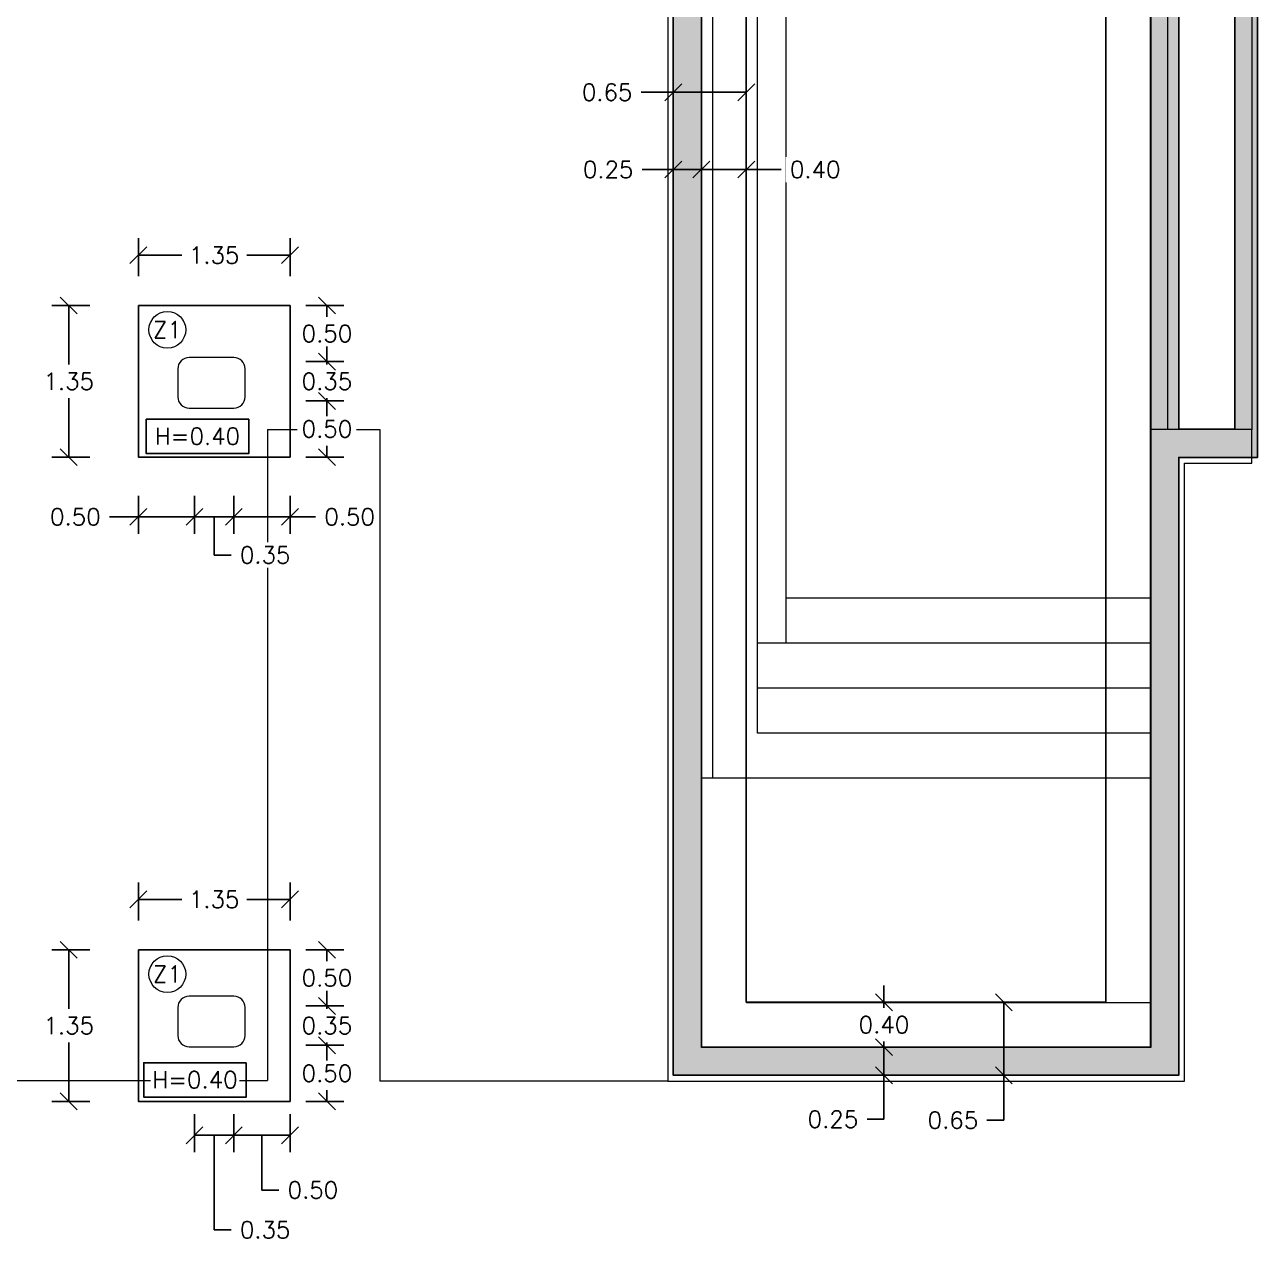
# Model space of a CAD drawing. Header units: metres. Extents: x -25 to 234, y -27 to 52.
# Drawn here: x 120.05 to 131.03, y 27.29 to 38.14 of the extents above; entities that cross this region are included whole.
import ezdxf

# ---------------------------------------------------------------- set-up
doc = ezdxf.new("R2010")
doc.units = ezdxf.units.M
doc.header["$LTSCALE"] = 0.1
doc.header["$MEASUREMENT"] = 0
doc.header["$PDMODE"] = 66
doc.linetypes.add('CONTINUA', pattern=[0])
for name, color, linetype, lineweight in [('0-S-GRID-IDEN', 1, 'Continuous', 9), ('A-WALL', 7, 'Continuous', 5), ('baños', 251, 'Continuous', 0), ('piso', 253, 'Continuous', 0)]:
    doc.layers.add(name, color=color, linetype=linetype, lineweight=lineweight)
for name, color, linetype in [('001-DIMTEXTO', 4, 'Continuous'), ('DIMENSIONES', 7, 'Continuous'), ('DIMTEXTO', 4, 'Continuous'), ('HATCH', 8, 'Continuous'), ('MUROS', 7, 'Continuous'), ('ZAPATAS', 6, 'Continuous')]:
    doc.layers.add(name, color=color, linetype=linetype)
doc.layers.add('pisos', color=253, linetype='Continuous', lineweight=0, transparency=0.1)
doc.styles.add('SMPLEX', font='simplex.shx')
doc.dimstyles.new('DIM-75', dxfattribs={"dimscale": 0.75, "dimtxt": 0.2, "dimasz": 0.2, "dimexe": 0.2, "dimexo": 0.2, "dimgap": 0.1, "dimtad": 0, "dimtih": 1, "dimtoh": 1, "dimzin": 0, "dimdsep": 46, "dimtxsty": 'SMPLEX', "dimblk1": 'OBLIQUE', "dimblk2": 'OBLIQUE', "dimsah": 1, "dimcen": 0.2, "dimclrd": 4, "dimclre": 4, "dimclrt": 4, "dimadec": 0, "dimazin": 0, "dimtfac": 1, "dimtmove": 1, "dimatfit": 3, "dimldrblk": 'OPEN30', "dimfxl": 0.25, "dimfxlon": 1, "dimtfill": 1, "dimtolj": 1, "dimtzin": 0, "dimarcsym": 0})

# ---------------------------------------------------------------- blocks, each defined once
blk = doc.blocks.new('PL BASE 1N NASAS 09')
at = {"layer": 'A-WALL'}
for points in [[(-88.481, -49.11), (-88.881, -49.11, 0.414214), (-88.981, -49.21), (-88.981, -49.46, 0.414214), (-88.881, -49.56), (-88.481, -49.56, 0.414214), (-88.381, -49.46), (-88.381, -49.21, 0.414214)], [(-88.481, -54.798), (-88.881, -54.798, 0.414214), (-88.981, -54.898), (-88.981, -55.148, 0.414214), (-88.881, -55.248), (-88.481, -55.248, 0.414214), (-88.381, -55.148), (-88.381, -54.898, 0.414214)]]:
    blk.add_lwpolyline(points, format="xyb", close=True, dxfattribs=at)
at = {"layer": 'piso'}
for p, q in [((-84.219, -52.854), (-84.219, -37.654)), ((-83.819, -52.454), (-83.819, -38.054)), ((-83.569, -38.854), (-83.569, -51.654)), ((-80.319, -40.754), (-80.319, -49.754)), ((-80.169, -40.754), (-80.169, -49.754)), ((-79.569, -40.754), (-79.569, -49.754)), ((-79.419, -40.754), (-79.419, -49.754)), ((-88.181, -49.75), (-88.181, -55.55)), ((-88.181, -49.75), (-87.181, -49.75)), ((-87.181, -49.75), (-87.181, -55.554)), ((-80.319, -51.254), (-83.569, -51.254)), ((-80.319, -51.654), (-83.819, -51.654)), ((-80.319, -52.054), (-83.819, -52.054)), ((-80.319, -52.454), (-83.819, -52.454)), ((-84.319, -52.854), (-80.319, -52.854)), ((-83.919, -54.854), (-83.919, -52.854)), ((-83.919, -54.854), (-80.319, -54.854)), ((-98.056, -55.55), (-88.181, -55.55)), ((-84.619, -55.554), (-87.181, -55.554))]:
    blk.add_line(p, q, dxfattribs=at)
at = {"layer": 'pisos'}
blk.add_lwpolyline([(-79.419, -49.751), (-80.319, -49.751), (-80.319, -55.254), (-84.319, -55.254), (-84.319, -35.254), (-80.319, -35.254), (-80.319, -40.754), (-79.419, -40.754), (-79.419, -40.454), (-80.019, -40.454), (-80.019, -34.954), (-84.619, -34.954), (-84.619, -55.554), (-80.019, -55.554), (-80.019, -50.051), (-79.419, -50.051), (-79.419, -49.751)], dxfattribs=at)
blk = doc.blocks.new('_Oblique')
at = {"color": 0, "linetype": 'ByBlock', "lineweight": -2}
blk.add_line((-0.5, -0.5), (0.5, 0.5), dxfattribs=at)
blk = doc.blocks.new('*D1012')
at = {"layer": 'Defpoints', "color": 0, "linetype": 'CONTINUA', "transparency": 16777216}
for p in [(126.549, -21.993), (126.899, -21.993), (126.899, -22.795)]:
    blk.add_point(p, dxfattribs=at)
at = {"layer": 'DIMENSIONES', "color": 4, "linetype": 'CONTINUA', "lineweight": -2, "transparency": 16777216}
for p, q in [((126.549, -22.607), (126.549, -22.945)), ((126.899, -22.607), (126.899, -22.945)), ((126.549, -22.795), (126.899, -22.795)), ((126.724, -22.795), (126.724, -23.636)), ((126.724, -23.636), (126.874, -23.636))]:
    blk.add_line(p, q, dxfattribs=at)
at = {"layer": 'DIMENSIONES', "color": 4, "linetype": 'CONTINUA', "lineweight": -2, "transparency": 16777216, "xscale": 0.15, "yscale": 0.15, "zscale": 0.15, "rotation": 180}
blk.add_blockref('_Oblique', (126.549, -22.795), dxfattribs=at)
at = {"layer": 'DIMENSIONES', "color": 4, "linetype": 'CONTINUA', "lineweight": -2, "transparency": 16777216, "xscale": 0.15, "yscale": 0.15, "zscale": 0.15}
blk.add_blockref('_Oblique', (126.899, -22.795), dxfattribs=at)
at = {"layer": 'DIMENSIONES', "color": 4, "linetype": 'CONTINUA', "transparency": 16777216, "insert": (127.178, -23.636), "char_height": 0.15, "attachment_point": 5, "style": 'SMPLEX', "bg_fill": 3, "box_fill_scale": 1.25, "bg_fill_color": 256, "bg_fill_true_color": 13158600, "bg_fill_transparency": 0}
blk.add_mtext('\\A1;0.35', dxfattribs=at)
blk = doc.blocks.new('_Open30')
at = {"layer": 'DIMTEXTO', "color": 0, "lineweight": -2}
for p, q in [((-1, 0.268), (0, 0)), ((0, 0), (-1, -0.268)), ((0, 0), (-1, 0))]:
    blk.add_line(p, q, dxfattribs=at)
blk = doc.blocks.new('*D1013')
at = {"layer": 'Defpoints', "color": 0, "linetype": 'CONTINUA', "transparency": 16777216}
for p in [(126.899, -21.643), (127.728, -21.643), (126.899, -21.993)]:
    blk.add_point(p, dxfattribs=at)
at = {"layer": 'DIMENSIONES', "color": 4, "linetype": 'CONTINUA', "lineweight": -2, "transparency": 16777216}
for p, q in [((127.728, -21.643), (127.728, -21.493)), ((127.541, -21.643), (127.878, -21.643)), ((127.728, -21.643), (127.728, -21.668)), ((127.541, -21.993), (127.878, -21.993)), ((127.728, -21.993), (127.728, -21.968)), ((127.728, -21.993), (127.728, -22.143))]:
    blk.add_line(p, q, dxfattribs=at)
at = {"layer": 'DIMENSIONES', "color": 4, "linetype": 'CONTINUA', "lineweight": -2, "transparency": 16777216, "xscale": 0.15, "yscale": 0.15, "zscale": 0.15}
for p, rotation in [((127.728, -21.643), 270), ((127.728, -21.993), 90)]:
    blk.add_blockref('_Oblique', p, dxfattribs=dict(at, rotation=rotation))
at = {"layer": 'DIMENSIONES', "color": 4, "linetype": 'CONTINUA', "transparency": 16777216, "insert": (127.728, -21.818), "char_height": 0.15, "attachment_point": 5, "style": 'SMPLEX', "bg_fill": 3, "box_fill_scale": 1.25, "bg_fill_color": 256, "bg_fill_true_color": 13158600, "bg_fill_transparency": 0}
blk.add_mtext('\\A1;0.35', dxfattribs=at)
blk = doc.blocks.new('*D1014')
at = {"layer": 'Defpoints', "color": 0, "linetype": 'CONTINUA', "transparency": 16777216}
for p in [(126.549, -16.191), (126.899, -16.191), (126.899, -17.287)]:
    blk.add_point(p, dxfattribs=at)
at = {"layer": 'DIMENSIONES', "color": 4, "linetype": 'CONTINUA', "lineweight": -2, "transparency": 16777216}
for p, q in [((126.549, -17.1), (126.549, -17.437)), ((126.899, -17.1), (126.899, -17.437)), ((126.549, -17.287), (126.899, -17.287)), ((126.724, -17.287), (126.724, -17.627)), ((126.724, -17.627), (126.874, -17.627))]:
    blk.add_line(p, q, dxfattribs=at)
at = {"layer": 'DIMENSIONES', "color": 4, "linetype": 'CONTINUA', "lineweight": -2, "transparency": 16777216, "xscale": 0.15, "yscale": 0.15, "zscale": 0.15, "rotation": 180}
blk.add_blockref('_Oblique', (126.549, -17.287), dxfattribs=at)
at = {"layer": 'DIMENSIONES', "color": 4, "linetype": 'CONTINUA', "lineweight": -2, "transparency": 16777216, "xscale": 0.15, "yscale": 0.15, "zscale": 0.15}
blk.add_blockref('_Oblique', (126.899, -17.287), dxfattribs=at)
at = {"layer": 'DIMENSIONES', "color": 4, "linetype": 'CONTINUA', "transparency": 16777216, "insert": (127.178, -17.627), "char_height": 0.15, "attachment_point": 5, "style": 'SMPLEX', "bg_fill": 3, "box_fill_scale": 1.25, "bg_fill_color": 256, "bg_fill_true_color": 13158600, "bg_fill_transparency": 0}
blk.add_mtext('\\A1;0.35', dxfattribs=at)
blk = doc.blocks.new('*D1015')
at = {"layer": 'Defpoints', "color": 0, "linetype": 'CONTINUA', "transparency": 16777216}
for p in [(126.899, -15.905), (127.728, -15.905), (126.899, -16.255)]:
    blk.add_point(p, dxfattribs=at)
at = {"layer": 'DIMENSIONES', "color": 4, "linetype": 'CONTINUA', "lineweight": -2, "transparency": 16777216}
for p, q in [((127.728, -15.905), (127.728, -15.755)), ((127.541, -15.905), (127.878, -15.905)), ((127.728, -15.905), (127.728, -15.93)), ((127.728, -16.255), (127.728, -16.23)), ((127.541, -16.255), (127.878, -16.255)), ((127.728, -16.255), (127.728, -16.405))]:
    blk.add_line(p, q, dxfattribs=at)
at = {"layer": 'DIMENSIONES', "color": 4, "linetype": 'CONTINUA', "lineweight": -2, "transparency": 16777216, "xscale": 0.15, "yscale": 0.15, "zscale": 0.15}
for p, rotation in [((127.728, -15.905), 270), ((127.728, -16.255), 90)]:
    blk.add_blockref('_Oblique', p, dxfattribs=dict(at, rotation=rotation))
at = {"layer": 'DIMENSIONES', "color": 4, "linetype": 'CONTINUA', "transparency": 16777216, "insert": (127.728, -16.08), "char_height": 0.15, "attachment_point": 5, "style": 'SMPLEX', "bg_fill": 3, "box_fill_scale": 1.25, "bg_fill_color": 256, "bg_fill_true_color": 13158600, "bg_fill_transparency": 0}
blk.add_mtext('\\A1;0.35', dxfattribs=at)
blk = doc.blocks.new('*D1027')
at = {"layer": 'Defpoints', "color": 0, "linetype": 'CONTINUA', "transparency": 16777216}
for p in [(127.399, -20.694), (126.049, -22.493), (127.399, -22.493)]:
    blk.add_point(p, dxfattribs=at)
at = {"layer": 'DIMENSIONES', "color": 4, "linetype": 'CONTINUA', "lineweight": -2, "transparency": 16777216}
for p, q in [((126.049, -20.881), (126.049, -20.544)), ((127.399, -20.881), (127.399, -20.544)), ((126.049, -20.694), (126.435, -20.694)), ((127.399, -20.694), (127.013, -20.694))]:
    blk.add_line(p, q, dxfattribs=at)
at = {"layer": 'DIMENSIONES', "color": 4, "linetype": 'CONTINUA', "lineweight": -2, "transparency": 16777216, "xscale": 0.15, "yscale": 0.15, "zscale": 0.15, "rotation": 180}
blk.add_blockref('_Oblique', (126.049, -20.694), dxfattribs=at)
at = {"layer": 'DIMENSIONES', "color": 4, "linetype": 'CONTINUA', "lineweight": -2, "transparency": 16777216, "xscale": 0.15, "yscale": 0.15, "zscale": 0.15}
blk.add_blockref('_Oblique', (127.399, -20.694), dxfattribs=at)
at = {"layer": 'DIMENSIONES', "color": 4, "linetype": 'CONTINUA', "transparency": 16777216, "insert": (126.724, -20.694), "char_height": 0.15, "attachment_point": 5, "style": 'SMPLEX', "bg_fill": 3, "box_fill_scale": 1.25, "bg_fill_color": 256, "bg_fill_true_color": 13158600, "bg_fill_transparency": 0}
blk.add_mtext('\\A1;1.35', dxfattribs=at)
blk = doc.blocks.new('*D1028')
at = {"layer": 'Defpoints', "color": 0, "linetype": 'CONTINUA', "transparency": 16777216}
for p in [(125.429, -21.143), (126.049, -21.143), (126.049, -22.493)]:
    blk.add_point(p, dxfattribs=at)
at = {"layer": 'DIMENSIONES', "color": 4, "linetype": 'CONTINUA', "lineweight": -2, "transparency": 16777216}
for p, q in [((125.616, -21.143), (125.279, -21.143)), ((125.429, -21.143), (125.429, -21.668)), ((125.429, -22.493), (125.429, -21.968)), ((125.616, -22.493), (125.279, -22.493))]:
    blk.add_line(p, q, dxfattribs=at)
at = {"layer": 'DIMENSIONES', "color": 4, "linetype": 'CONTINUA', "lineweight": -2, "transparency": 16777216, "xscale": 0.15, "yscale": 0.15, "zscale": 0.15}
for p, rotation in [((125.429, -21.143), 90), ((125.429, -22.493), 270)]:
    blk.add_blockref('_Oblique', p, dxfattribs=dict(at, rotation=rotation))
at = {"layer": 'DIMENSIONES', "color": 4, "linetype": 'CONTINUA', "transparency": 16777216, "insert": (125.429, -21.818), "char_height": 0.15, "attachment_point": 5, "style": 'SMPLEX', "bg_fill": 3, "box_fill_scale": 1.25, "bg_fill_color": 256, "bg_fill_true_color": 13158600, "bg_fill_transparency": 0}
blk.add_mtext('\\A1;1.35', dxfattribs=at)
blk = doc.blocks.new('*D1029')
at = {"layer": 'Defpoints', "color": 0, "linetype": 'CONTINUA', "transparency": 16777216}
for p in [(126.899, -21.993), (126.899, -22.493), (127.728, -22.493)]:
    blk.add_point(p, dxfattribs=at)
at = {"layer": 'DIMENSIONES', "color": 4, "linetype": 'CONTINUA', "lineweight": -2, "transparency": 16777216}
for p, q in [((127.541, -21.993), (127.878, -21.993)), ((127.728, -21.993), (127.728, -22.093)), ((127.541, -22.493), (127.878, -22.493)), ((127.728, -22.493), (127.728, -22.393))]:
    blk.add_line(p, q, dxfattribs=at)
at = {"layer": 'DIMENSIONES', "color": 4, "linetype": 'CONTINUA', "lineweight": -2, "transparency": 16777216, "xscale": 0.15, "yscale": 0.15, "zscale": 0.15}
for p, rotation in [((127.728, -21.993), 90), ((127.728, -22.493), 270)]:
    blk.add_blockref('_Oblique', p, dxfattribs=dict(at, rotation=rotation))
at = {"layer": 'DIMENSIONES', "color": 4, "linetype": 'CONTINUA', "transparency": 16777216, "insert": (127.728, -22.243), "char_height": 0.15, "attachment_point": 5, "style": 'SMPLEX', "bg_fill": 3, "box_fill_scale": 1.25, "bg_fill_color": 256, "bg_fill_true_color": 13158600, "bg_fill_transparency": 0}
blk.add_mtext('\\A1;0.50', dxfattribs=at)
blk = doc.blocks.new('*D1030')
at = {"layer": 'Defpoints', "color": 0, "linetype": 'CONTINUA', "transparency": 16777216}
for p in [(126.899, -21.993), (127.399, -21.993), (127.399, -22.795)]:
    blk.add_point(p, dxfattribs=at)
at = {"layer": 'DIMENSIONES', "color": 4, "linetype": 'CONTINUA', "lineweight": -2, "transparency": 16777216}
for p, q in [((126.899, -22.607), (126.899, -22.945)), ((127.399, -22.607), (127.399, -22.945)), ((126.899, -22.795), (127.399, -22.795)), ((127.149, -22.795), (127.149, -23.282)), ((127.149, -23.282), (127.299, -23.282))]:
    blk.add_line(p, q, dxfattribs=at)
at = {"layer": 'DIMENSIONES', "color": 4, "linetype": 'CONTINUA', "lineweight": -2, "transparency": 16777216, "xscale": 0.15, "yscale": 0.15, "zscale": 0.15, "rotation": 180}
blk.add_blockref('_Oblique', (126.899, -22.795), dxfattribs=at)
at = {"layer": 'DIMENSIONES', "color": 4, "linetype": 'CONTINUA', "lineweight": -2, "transparency": 16777216, "xscale": 0.15, "yscale": 0.15, "zscale": 0.15}
blk.add_blockref('_Oblique', (127.399, -22.795), dxfattribs=at)
at = {"layer": 'DIMENSIONES', "color": 4, "linetype": 'CONTINUA', "transparency": 16777216, "insert": (127.603, -23.282), "char_height": 0.15, "attachment_point": 5, "style": 'SMPLEX', "bg_fill": 3, "box_fill_scale": 1.25, "bg_fill_color": 256, "bg_fill_true_color": 13158600, "bg_fill_transparency": 0}
blk.add_mtext('\\A1;0.50', dxfattribs=at)
blk = doc.blocks.new('*D1065')
at = {"layer": 'Defpoints', "color": 0, "linetype": 'CONTINUA', "transparency": 16777216}
for p in [(126.899, -21.143), (127.728, -21.143), (126.899, -21.643)]:
    blk.add_point(p, dxfattribs=at)
at = {"layer": 'DIMENSIONES', "color": 4, "linetype": 'CONTINUA', "lineweight": -2, "transparency": 16777216}
for p, q in [((127.541, -21.143), (127.878, -21.143)), ((127.728, -21.143), (127.728, -21.243)), ((127.728, -21.643), (127.728, -21.543)), ((127.541, -21.643), (127.878, -21.643))]:
    blk.add_line(p, q, dxfattribs=at)
at = {"layer": 'DIMENSIONES', "color": 4, "linetype": 'CONTINUA', "lineweight": -2, "transparency": 16777216, "xscale": 0.15, "yscale": 0.15, "zscale": 0.15}
for p, rotation in [((127.728, -21.143), 90), ((127.728, -21.643), 270)]:
    blk.add_blockref('_Oblique', p, dxfattribs=dict(at, rotation=rotation))
at = {"layer": 'DIMENSIONES', "color": 4, "linetype": 'CONTINUA', "transparency": 16777216, "insert": (127.728, -21.393), "char_height": 0.15, "attachment_point": 5, "style": 'SMPLEX', "bg_fill": 3, "box_fill_scale": 1.25, "bg_fill_color": 256, "bg_fill_true_color": 13158600, "bg_fill_transparency": 0}
blk.add_mtext('\\A1;0.50', dxfattribs=at)
blk = doc.blocks.new('*D1067')
at = {"layer": 'Defpoints', "color": 0, "linetype": 'CONTINUA', "transparency": 16777216}
for p in [(127.399, -14.956), (126.049, -16.755), (127.399, -16.755)]:
    blk.add_point(p, dxfattribs=at)
at = {"layer": 'DIMENSIONES', "color": 4, "linetype": 'CONTINUA', "lineweight": -2, "transparency": 16777216}
for p, q in [((126.049, -15.143), (126.049, -14.806)), ((127.399, -15.143), (127.399, -14.806)), ((126.049, -14.956), (126.435, -14.956)), ((127.399, -14.956), (127.013, -14.956))]:
    blk.add_line(p, q, dxfattribs=at)
at = {"layer": 'DIMENSIONES', "color": 4, "linetype": 'CONTINUA', "lineweight": -2, "transparency": 16777216, "xscale": 0.15, "yscale": 0.15, "zscale": 0.15, "rotation": 180}
blk.add_blockref('_Oblique', (126.049, -14.956), dxfattribs=at)
at = {"layer": 'DIMENSIONES', "color": 4, "linetype": 'CONTINUA', "lineweight": -2, "transparency": 16777216, "xscale": 0.15, "yscale": 0.15, "zscale": 0.15}
blk.add_blockref('_Oblique', (127.399, -14.956), dxfattribs=at)
at = {"layer": 'DIMENSIONES', "color": 4, "linetype": 'CONTINUA', "transparency": 16777216, "insert": (126.724, -14.956), "char_height": 0.15, "attachment_point": 5, "style": 'SMPLEX', "bg_fill": 3, "box_fill_scale": 1.25, "bg_fill_color": 256, "bg_fill_true_color": 13158600, "bg_fill_transparency": 0}
blk.add_mtext('\\A1;1.35', dxfattribs=at)
blk = doc.blocks.new('*D1068')
at = {"layer": 'Defpoints', "color": 0, "linetype": 'CONTINUA', "transparency": 16777216}
for p in [(125.429, -15.405), (126.049, -15.405), (126.049, -16.755)]:
    blk.add_point(p, dxfattribs=at)
at = {"layer": 'DIMENSIONES', "color": 4, "linetype": 'CONTINUA', "lineweight": -2, "transparency": 16777216}
for p, q in [((125.616, -15.405), (125.279, -15.405)), ((125.429, -15.405), (125.429, -15.93)), ((125.429, -16.755), (125.429, -16.23)), ((125.616, -16.755), (125.279, -16.755))]:
    blk.add_line(p, q, dxfattribs=at)
at = {"layer": 'DIMENSIONES', "color": 4, "linetype": 'CONTINUA', "lineweight": -2, "transparency": 16777216, "xscale": 0.15, "yscale": 0.15, "zscale": 0.15}
for p, rotation in [((125.429, -15.405), 90), ((125.429, -16.755), 270)]:
    blk.add_blockref('_Oblique', p, dxfattribs=dict(at, rotation=rotation))
at = {"layer": 'DIMENSIONES', "color": 4, "linetype": 'CONTINUA', "transparency": 16777216, "insert": (125.429, -16.08), "char_height": 0.15, "attachment_point": 5, "style": 'SMPLEX', "bg_fill": 3, "box_fill_scale": 1.25, "bg_fill_color": 256, "bg_fill_true_color": 13158600, "bg_fill_transparency": 0}
blk.add_mtext('\\A1;1.35', dxfattribs=at)
blk = doc.blocks.new('*D1069')
at = {"layer": 'Defpoints', "color": 0, "linetype": 'CONTINUA', "transparency": 16777216}
for p in [(126.899, -16.255), (126.899, -16.755), (127.728, -16.755)]:
    blk.add_point(p, dxfattribs=at)
at = {"layer": 'DIMENSIONES', "color": 4, "linetype": 'CONTINUA', "lineweight": -2, "transparency": 16777216}
for p, q in [((127.541, -16.255), (127.878, -16.255)), ((127.728, -16.255), (127.728, -16.355)), ((127.728, -16.755), (127.728, -16.655)), ((127.541, -16.755), (127.878, -16.755))]:
    blk.add_line(p, q, dxfattribs=at)
at = {"layer": 'DIMENSIONES', "color": 4, "linetype": 'CONTINUA', "lineweight": -2, "transparency": 16777216, "xscale": 0.15, "yscale": 0.15, "zscale": 0.15}
for p, rotation in [((127.728, -16.255), 90), ((127.728, -16.755), 270)]:
    blk.add_blockref('_Oblique', p, dxfattribs=dict(at, rotation=rotation))
at = {"layer": 'DIMENSIONES', "color": 4, "linetype": 'CONTINUA', "transparency": 16777216, "insert": (127.728, -16.505), "char_height": 0.15, "attachment_point": 5, "style": 'SMPLEX', "bg_fill": 3, "box_fill_scale": 1.25, "bg_fill_color": 256, "bg_fill_true_color": 13158600, "bg_fill_transparency": 0}
blk.add_mtext('\\A1;0.50', dxfattribs=at)
blk = doc.blocks.new('*D1066')
at = {"layer": 'Defpoints', "color": 0, "linetype": 'CONTINUA', "transparency": 16777216}
for p in [(126.899, -16.755), (127.399, -16.755), (127.399, -17.287)]:
    blk.add_point(p, dxfattribs=at)
at = {"layer": 'DIMENSIONES', "color": 4, "linetype": 'CONTINUA', "lineweight": -2, "transparency": 16777216}
for p, q in [((126.899, -17.1), (126.899, -17.437)), ((127.399, -17.1), (127.399, -17.437)), ((126.899, -17.287), (127.399, -17.287)), ((127.626, -17.287), (127.399, -17.287))]:
    blk.add_line(p, q, dxfattribs=at)
at = {"layer": 'DIMENSIONES', "color": 4, "linetype": 'CONTINUA', "lineweight": -2, "transparency": 16777216, "xscale": 0.15, "yscale": 0.15, "zscale": 0.15, "rotation": 180}
blk.add_blockref('_Oblique', (126.899, -17.287), dxfattribs=at)
at = {"layer": 'DIMENSIONES', "color": 4, "linetype": 'CONTINUA', "lineweight": -2, "transparency": 16777216, "xscale": 0.15, "yscale": 0.15, "zscale": 0.15}
blk.add_blockref('_Oblique', (127.399, -17.287), dxfattribs=at)
at = {"layer": 'DIMENSIONES', "color": 4, "linetype": 'CONTINUA', "transparency": 16777216, "insert": (127.93, -17.287), "char_height": 0.15, "attachment_point": 5, "style": 'SMPLEX', "bg_fill": 3, "box_fill_scale": 1.25, "bg_fill_color": 256, "bg_fill_true_color": 13158600, "bg_fill_transparency": 0}
blk.add_mtext('\\A1;0.50', dxfattribs=at)
blk = doc.blocks.new('*D1070')
at = {"layer": 'Defpoints', "color": 0, "linetype": 'CONTINUA', "transparency": 16777216}
for p in [(126.899, -15.405), (127.728, -15.405), (126.899, -15.905)]:
    blk.add_point(p, dxfattribs=at)
at = {"layer": 'DIMENSIONES', "color": 4, "linetype": 'CONTINUA', "lineweight": -2, "transparency": 16777216}
for p, q in [((127.541, -15.405), (127.878, -15.405)), ((127.728, -15.405), (127.728, -15.505)), ((127.541, -15.905), (127.878, -15.905)), ((127.728, -15.905), (127.728, -15.805))]:
    blk.add_line(p, q, dxfattribs=at)
at = {"layer": 'DIMENSIONES', "color": 4, "linetype": 'CONTINUA', "lineweight": -2, "transparency": 16777216, "xscale": 0.15, "yscale": 0.15, "zscale": 0.15}
for p, rotation in [((127.728, -15.405), 90), ((127.728, -15.905), 270)]:
    blk.add_blockref('_Oblique', p, dxfattribs=dict(at, rotation=rotation))
at = {"layer": 'DIMENSIONES', "color": 4, "linetype": 'CONTINUA', "transparency": 16777216, "insert": (127.728, -15.655), "char_height": 0.15, "attachment_point": 5, "style": 'SMPLEX', "bg_fill": 3, "box_fill_scale": 1.25, "bg_fill_color": 256, "bg_fill_true_color": 13158600, "bg_fill_transparency": 0}
blk.add_mtext('\\A1;0.50', dxfattribs=at)
blk = doc.blocks.new('*D1211')
at = {"layer": 'Defpoints', "color": 0, "linetype": 'CONTINUA', "transparency": 16777216}
for p in [(132.834, -22.01), (132.687, -22.26), (132.834, -22.26)]:
    blk.add_point(p, dxfattribs=at)
at = {"layer": 'DIMTEXTO', "color": 4, "linetype": 'CONTINUA', "lineweight": -2, "transparency": 16777216}
for p, q in [((132.687, -22.01), (132.537, -22.01)), ((132.687, -22.01), (132.687, -22.26)), ((132.687, -22.26), (132.537, -22.26)), ((132.687, -22.652), (132.687, -22.26)), ((132.537, -22.652), (132.687, -22.652))]:
    blk.add_line(p, q, dxfattribs=at)
at = {"layer": 'DIMTEXTO', "color": 4, "linetype": 'CONTINUA', "lineweight": -2, "transparency": 16777216, "xscale": 0.15, "yscale": 0.15, "zscale": 0.15}
for p, rotation in [((132.687, -22.01), 90), ((132.687, -22.26), 270)]:
    blk.add_blockref('_Oblique', p, dxfattribs=dict(at, rotation=rotation))
at = {"layer": 'DIMTEXTO', "color": 4, "linetype": 'CONTINUA', "transparency": 16777216, "insert": (132.233, -22.652), "char_height": 0.15, "attachment_point": 5, "style": 'SMPLEX', "bg_fill": 3, "box_fill_scale": 1.25, "bg_fill_color": 256, "bg_fill_true_color": 13158600, "bg_fill_transparency": 0}
blk.add_mtext('\\A1;0.25', dxfattribs=at)
blk = doc.blocks.new('*D1212')
at = {"layer": 'Defpoints', "color": 0, "linetype": 'CONTINUA', "transparency": 16777216}
for p in [(132.687, -21.61), (132.839, -21.61), (132.834, -22.01)]:
    blk.add_point(p, dxfattribs=at)
at = {"layer": 'DIMTEXTO', "color": 4, "linetype": 'CONTINUA', "lineweight": -2, "transparency": 16777216}
for p, q in [((132.687, -21.61), (132.687, -21.46)), ((132.689, -21.61), (132.537, -21.61)), ((132.687, -21.61), (132.687, -21.66)), ((132.687, -22.01), (132.537, -22.01)), ((132.687, -22.01), (132.687, -21.96)), ((132.687, -22.01), (132.687, -22.16))]:
    blk.add_line(p, q, dxfattribs=at)
at = {"layer": 'DIMTEXTO', "color": 4, "linetype": 'CONTINUA', "lineweight": -2, "transparency": 16777216, "xscale": 0.15, "yscale": 0.15, "zscale": 0.15}
for p, rotation in [((132.687, -21.61), 270), ((132.687, -22.01), 90)]:
    blk.add_blockref('_Oblique', p, dxfattribs=dict(at, rotation=rotation))
at = {"layer": 'DIMTEXTO', "color": 4, "linetype": 'CONTINUA', "transparency": 16777216, "insert": (132.687, -21.81), "char_height": 0.15, "attachment_point": 5, "style": 'SMPLEX', "bg_fill": 3, "box_fill_scale": 1.25, "bg_fill_color": 256, "bg_fill_true_color": 13158600, "bg_fill_transparency": 0}
blk.add_mtext('\\A1;0.40', dxfattribs=at)
blk = doc.blocks.new('*D1213')
at = {"layer": 'Defpoints', "color": 0, "linetype": 'CONTINUA', "transparency": 16777216}
for p in [(133.822, -21.61), (133.754, -22.26), (133.822, -22.26)]:
    blk.add_point(p, dxfattribs=at)
at = {"layer": 'DIMTEXTO', "color": 4, "linetype": 'CONTINUA', "lineweight": -2, "transparency": 16777216}
for p, q in [((133.754, -21.61), (133.604, -21.61)), ((133.754, -21.61), (133.754, -22.26)), ((133.754, -22.26), (133.604, -22.26)), ((133.754, -22.66), (133.754, -22.26)), ((133.604, -22.66), (133.754, -22.66))]:
    blk.add_line(p, q, dxfattribs=at)
at = {"layer": 'DIMTEXTO', "color": 4, "linetype": 'CONTINUA', "lineweight": -2, "transparency": 16777216, "xscale": 0.15, "yscale": 0.15, "zscale": 0.15}
for p, rotation in [((133.754, -21.61), 90), ((133.754, -22.26), 270)]:
    blk.add_blockref('_Oblique', p, dxfattribs=dict(at, rotation=rotation))
at = {"layer": 'DIMTEXTO', "color": 4, "linetype": 'CONTINUA', "transparency": 16777216, "insert": (133.301, -22.66), "char_height": 0.15, "attachment_point": 5, "style": 'SMPLEX', "bg_fill": 3, "box_fill_scale": 1.25, "bg_fill_color": 256, "bg_fill_true_color": 13158600, "bg_fill_transparency": 0}
blk.add_mtext('\\A1;0.65', dxfattribs=at)
blk = doc.blocks.new('*D1214')
at = {"layer": 'Defpoints', "color": 0, "linetype": 'CONTINUA', "transparency": 16777216}
for p in [(130.811, -13.506), (130.811, -13.516), (131.461, -13.516)]:
    blk.add_point(p, dxfattribs=at)
at = {"layer": 'DIMTEXTO', "color": 4, "linetype": 'CONTINUA', "lineweight": -2, "transparency": 16777216}
for p, q in [((130.811, -13.506), (130.811, -13.356)), ((131.461, -13.506), (131.461, -13.356)), ((130.525, -13.506), (130.811, -13.506)), ((131.461, -13.506), (130.811, -13.506))]:
    blk.add_line(p, q, dxfattribs=at)
at = {"layer": 'DIMTEXTO', "color": 4, "linetype": 'CONTINUA', "lineweight": -2, "transparency": 16777216, "xscale": 0.15, "yscale": 0.15, "zscale": 0.15, "rotation": 180}
blk.add_blockref('_Oblique', (130.811, -13.506), dxfattribs=at)
at = {"layer": 'DIMTEXTO', "color": 4, "linetype": 'CONTINUA', "lineweight": -2, "transparency": 16777216, "xscale": 0.15, "yscale": 0.15, "zscale": 0.15}
blk.add_blockref('_Oblique', (131.461, -13.506), dxfattribs=at)
at = {"layer": 'DIMTEXTO', "color": 4, "linetype": 'CONTINUA', "transparency": 16777216, "insert": (130.222, -13.506), "char_height": 0.15, "attachment_point": 5, "style": 'SMPLEX', "bg_fill": 3, "box_fill_scale": 1.25, "bg_fill_color": 256, "bg_fill_true_color": 13158600, "bg_fill_transparency": 0}
blk.add_mtext('\\A1;0.65', dxfattribs=at)
blk = doc.blocks.new('*D1215')
at = {"layer": 'Defpoints', "color": 0, "linetype": 'CONTINUA', "transparency": 16777216}
for p in [(131.061, -14.194), (131.461, -14.194), (131.461, -14.194)]:
    blk.add_point(p, dxfattribs=at)
at = {"layer": 'DIMTEXTO', "color": 4, "linetype": 'CONTINUA', "lineweight": -2, "transparency": 16777216}
for p, q in [((131.061, -14.194), (131.061, -14.044)), ((131.461, -14.194), (131.461, -14.044)), ((131.061, -14.194), (131.461, -14.194)), ((131.771, -14.194), (131.461, -14.194))]:
    blk.add_line(p, q, dxfattribs=at)
at = {"layer": 'DIMTEXTO', "color": 4, "linetype": 'CONTINUA', "lineweight": -2, "transparency": 16777216, "xscale": 0.15, "yscale": 0.15, "zscale": 0.15, "rotation": 180}
blk.add_blockref('_Oblique', (131.061, -14.194), dxfattribs=at)
at = {"layer": 'DIMTEXTO', "color": 4, "linetype": 'CONTINUA', "lineweight": -2, "transparency": 16777216, "xscale": 0.15, "yscale": 0.15, "zscale": 0.15}
blk.add_blockref('_Oblique', (131.461, -14.194), dxfattribs=at)
at = {"layer": 'DIMTEXTO', "color": 4, "linetype": 'CONTINUA', "transparency": 16777216, "insert": (132.075, -14.194), "char_height": 0.15, "attachment_point": 5, "style": 'SMPLEX', "bg_fill": 3, "box_fill_scale": 1.25, "bg_fill_color": 256, "bg_fill_true_color": 13158600, "bg_fill_transparency": 0}
blk.add_mtext('\\A1;0.40', dxfattribs=at)
blk = doc.blocks.new('*D1216')
at = {"layer": 'Defpoints', "color": 0, "linetype": 'CONTINUA', "transparency": 16777216}
for p in [(130.811, -14.194), (130.811, -14.258), (131.061, -14.194)]:
    blk.add_point(p, dxfattribs=at)
at = {"layer": 'DIMTEXTO', "color": 4, "linetype": 'CONTINUA', "lineweight": -2, "transparency": 16777216}
for p, q in [((130.811, -14.194), (130.811, -14.044)), ((131.061, -14.194), (131.061, -14.044)), ((130.535, -14.194), (130.811, -14.194)), ((131.061, -14.194), (130.811, -14.194))]:
    blk.add_line(p, q, dxfattribs=at)
at = {"layer": 'DIMTEXTO', "color": 4, "linetype": 'CONTINUA', "lineweight": -2, "transparency": 16777216, "xscale": 0.15, "yscale": 0.15, "zscale": 0.15, "rotation": 180}
blk.add_blockref('_Oblique', (130.811, -14.194), dxfattribs=at)
at = {"layer": 'DIMTEXTO', "color": 4, "linetype": 'CONTINUA', "lineweight": -2, "transparency": 16777216, "xscale": 0.15, "yscale": 0.15, "zscale": 0.15}
blk.add_blockref('_Oblique', (131.061, -14.194), dxfattribs=at)
at = {"layer": 'DIMTEXTO', "color": 4, "linetype": 'CONTINUA', "transparency": 16777216, "insert": (130.231, -14.194), "char_height": 0.15, "attachment_point": 5, "style": 'SMPLEX', "bg_fill": 3, "box_fill_scale": 1.25, "bg_fill_color": 256, "bg_fill_true_color": 13158600, "bg_fill_transparency": 0}
blk.add_mtext('\\A1;0.25', dxfattribs=at)
blk = doc.blocks.new('*D1225')
at = {"layer": 'Defpoints', "color": 0, "linetype": 'CONTINUA', "transparency": 16777216}
for p in [(126.549, -16.191), (126.049, -16.755), (126.049, -17.287)]:
    blk.add_point(p, dxfattribs=at)
at = {"layer": 'DIMENSIONES', "color": 4, "linetype": 'CONTINUA', "lineweight": -2, "transparency": 16777216}
for p, q in [((126.049, -17.1), (126.049, -17.437)), ((126.549, -17.1), (126.549, -17.437)), ((125.791, -17.287), (126.049, -17.287)), ((126.549, -17.287), (126.049, -17.287))]:
    blk.add_line(p, q, dxfattribs=at)
at = {"layer": 'DIMENSIONES', "color": 4, "linetype": 'CONTINUA', "lineweight": -2, "transparency": 16777216, "xscale": 0.15, "yscale": 0.15, "zscale": 0.15, "rotation": 180}
blk.add_blockref('_Oblique', (126.049, -17.287), dxfattribs=at)
at = {"layer": 'DIMENSIONES', "color": 4, "linetype": 'CONTINUA', "lineweight": -2, "transparency": 16777216, "xscale": 0.15, "yscale": 0.15, "zscale": 0.15}
blk.add_blockref('_Oblique', (126.549, -17.287), dxfattribs=at)
at = {"layer": 'DIMENSIONES', "color": 4, "linetype": 'CONTINUA', "transparency": 16777216, "insert": (125.488, -17.287), "char_height": 0.15, "attachment_point": 5, "style": 'SMPLEX', "bg_fill": 3, "box_fill_scale": 1.25, "bg_fill_color": 256, "bg_fill_true_color": 13158600, "bg_fill_transparency": 0}
blk.add_mtext('\\A1;0.50', dxfattribs=at)
blk = doc.blocks.new('A$Cac76d8b6')
at = {"layer": 'HATCH', "linetype": 'CONTINUA'}
h = blk.add_hatch(color=256, dxfattribs=at)
h.dxf.hatch_style = 1
h.paths.add_polyline_path([(45.5958, 24.9281), (41.5958, 24.9281), (41.5958, 4.9281), (45.5958, 4.9281)], flags=16)
h.paths.add_polyline_path([(46.5458, 10.1809), (46.5458, 19.6781), (45.8458, 19.6781), (45.8458, 25.1781), (41.3458, 25.1781), (41.3458, 4.6781), (45.8458, 4.6781), (45.8458, 10.1809)])
h.paths.add_polyline_path([(46.3458, 10.4309), (45.8458, 10.4309), (45.8458, 19.4281), (46.3458, 19.4281)], flags=16)
at = {"layer": 'MUROS', "linetype": 'CONTINUA'}
for points in [[(46.5458, 10.1809), (46.5458, 19.6781), (45.8458, 19.6781), (45.8458, 25.1781), (41.3458, 25.1781), (41.3458, 4.6781), (45.8458, 4.6781), (45.8458, 10.1809)], [(45.5958, 24.9281), (41.5958, 24.9281), (41.5958, 4.9281), (45.5958, 4.9281)], [(46.3458, 10.4309), (45.8458, 10.4309), (45.8458, 19.4281), (46.3458, 19.4281)]]:
    blk.add_lwpolyline(points, close=True, dxfattribs=at)
at = {"layer": 'ZAPATAS', "lineweight": 25}
blk.add_lwpolyline([(45.1958, 24.5281), (41.9958, 24.5281), (41.9958, 5.3281), (45.1958, 5.3281)], close=True, dxfattribs=at)
at = {"layer": 'DIMENSIONES', "linetype": 'CONTINUA'}
for base, p1, p2, picture, middle in [((37.434, 9.6508), (37.084, 10.747), (37.434, 10.747), '*D1014', (37.484, 9.3112)), ((37.434, 4.1435), (37.084, 4.9452), (37.434, 4.9452), '*D1012', (37.484, 3.3023))]:
    dim = blk.add_linear_dim(base=base, p1=p1, p2=p2, dimstyle='DIM-75', dxfattribs=at)
    dim.commit()
    dim.dimension.update_dxf_attribs({"geometry": picture, "text_midpoint": middle, "dimtype": 128, "insert": (-89.4651, 26.938)})
for base, p1, p2, picture, middle in [((38.2631, 11.0331), (37.434, 10.6831), (37.434, 11.0331), '*D1015', (38.2631, 10.8581)), ((38.2631, 5.2952), (37.434, 4.9452), (37.434, 5.2952), '*D1013', (38.2631, 5.1202))]:
    dim = blk.add_linear_dim(base=base, p1=p1, p2=p2, angle=90, dimstyle='DIM-75', dxfattribs=at)
    dim.commit()
    dim.dimension.update_dxf_attribs({"geometry": picture, "text_midpoint": middle, "insert": (-89.4651, 26.938)})
at = {"layer": 'DIMTEXTO', "linetype": 'CONTINUA'}
for base, p1, p2, picture, middle in [((41.3458, 13.4316), (41.9958, 13.4224), (41.3458, 13.4224), '*D1214', (40.7568, 13.4316)), ((41.9958, 12.7442), (41.5958, 12.7442), (41.9958, 12.7442), '*D1215', (42.6095, 12.7442))]:
    dim = blk.add_linear_dim(base=base, p1=p1, p2=p2, dimstyle='DIM-75', dxfattribs=at)
    dim.commit()
    dim.dimension.update_dxf_attribs({"geometry": picture, "text_midpoint": middle, "dimtype": 128, "insert": (-89.4651, 26.938)})
for base, p1, p2, picture, middle in [((44.2891, 4.6781), (44.3569, 5.3281), (44.3569, 4.6781), '*D1213', (44.0942, 4.2776)), ((43.2217, 4.6781), (43.3686, 4.9281), (43.3686, 4.6781), '*D1211', (43.0522, 4.2861))]:
    dim = blk.add_linear_dim(base=base, p1=p1, p2=p2, angle=90, dimstyle='DIM-75', dxfattribs=at)
    dim.commit()
    dim.dimension.update_dxf_attribs({"geometry": picture, "text_midpoint": middle, "dimtype": 128, "insert": (-89.4651, 26.938)})
at = {"layer": 'ZAPATAS', "lineweight": 25}
for points in [[(36.584, 11.5331), (37.934, 11.5331), (37.934, 10.1831), (36.584, 10.1831)], [(36.584, 5.7952), (37.934, 5.7952), (37.934, 4.4452), (36.584, 4.4452)]]:
    blk.add_lwpolyline(points, close=True, dxfattribs=at)
at = {"layer": 'DIMTEXTO', "linetype": 'CONTINUA'}
dim = blk.add_linear_dim(base=(41.3458, 12.7442), p1=(41.5958, 12.7442), p2=(41.3458, 12.68), dimstyle='DIM-75', dxfattribs=at)
dim.commit()
dim.dimension.update_dxf_attribs({"geometry": '*D1216', "text_midpoint": (40.766, 12.79), "dimtype": 128, "insert": (-89.4651, 26.938)})
dim = blk.add_linear_dim(base=(43.2217, 5.3281), p1=(43.3686, 4.9281), p2=(43.3742, 5.3281), angle=90, dimstyle='DIM-75', dxfattribs=at)
dim.commit()
dim.dimension.update_dxf_attribs({"geometry": '*D1212', "text_midpoint": (43.2217, 5.1281), "insert": (-89.4651, 26.938)})
at = {"layer": 'DIMENSIONES', "linetype": 'CONTINUA'}
for base, p1, p2, picture, middle in [((37.934, 11.9822), (36.584, 10.1831), (37.934, 10.1831), '*D1067', (37.259, 11.9822)), ((37.934, 6.2444), (36.584, 4.4452), (37.934, 4.4452), '*D1027', (37.259, 6.2444))]:
    dim = blk.add_linear_dim(base=base, p1=p1, p2=p2, dimstyle='DIM-75', dxfattribs=at)
    dim.commit()
    dim.dimension.update_dxf_attribs({"geometry": picture, "text_midpoint": middle, "insert": (-89.4651, 26.938)})
at = {"layer": 'DIMTEXTO', "color": 4, "char_height": 0.15, "attachment_point": 5, "rotation": 0, "style": 'SMPLEX', "bg_fill": 3, "box_fill_scale": 1.1, "bg_fill_color": 256, "bg_fill_true_color": 13158600, "bg_fill_transparency": 0}
for insert in [(36.8417, 11.3167), (36.8417, 5.5788)]:
    blk.add_mtext('\\A1;Z1', dxfattribs=dict(at, insert=insert))
at = {"layer": 'DIMENSIONES', "linetype": 'CONTINUA'}
for base, p1, p2, picture, middle in [((35.9638, 11.5331), (36.584, 10.1831), (36.584, 11.5331), '*D1068', (35.9638, 10.8581)), ((38.2631, 11.5331), (37.434, 11.0331), (37.434, 11.5331), '*D1070', (38.2631, 11.2831)), ((38.2631, 10.1831), (37.434, 10.6831), (37.434, 10.1831), '*D1069', (38.2631, 10.4331)), ((35.9638, 5.7952), (36.584, 4.4452), (36.584, 5.7952), '*D1028', (35.9638, 5.1202)), ((38.2631, 5.7952), (37.434, 5.2952), (37.434, 5.7952), '*D1065', (38.2631, 5.5452)), ((38.2631, 4.4452), (37.434, 4.9452), (37.434, 4.4452), '*D1029', (38.2631, 4.6952))]:
    dim = blk.add_linear_dim(base=base, p1=p1, p2=p2, angle=90, dimstyle='DIM-75', dxfattribs=at)
    dim.commit()
    dim.dimension.update_dxf_attribs({"geometry": picture, "text_midpoint": middle, "insert": (-89.4651, 26.938)})
at = {"layer": '0-S-GRID-IDEN'}
for centre in [(36.8417, 11.3167), (36.8417, 5.5788)]:
    blk.add_circle(centre, 0.164, dxfattribs=at)
at = {"layer": 'DIMENSIONES', "linetype": 'CONTINUA'}
for base, p1, p2, picture, middle in [((36.584, 9.6508), (37.084, 10.747), (36.584, 10.1831), '*D1225', (36.0226, 9.6379)), ((37.934, 9.6508), (37.434, 10.1831), (37.934, 10.1831), '*D1066', (38.4647, 9.6553))]:
    dim = blk.add_linear_dim(base=base, p1=p1, p2=p2, dimstyle='DIM-75', dxfattribs=at)
    dim.commit()
    dim.dimension.update_dxf_attribs({"geometry": picture, "text_midpoint": middle, "dimtype": 128, "insert": (-89.4651, 26.938)})
dim = blk.add_linear_dim(base=(37.934, 4.1435), p1=(37.434, 4.9452), p2=(37.934, 4.9452), dimstyle='DIM-75', dxfattribs=at)
dim.commit()
dim.dimension.update_dxf_attribs({"geometry": '*D1030', "text_midpoint": (37.909, 3.656), "insert": (-89.4651, 26.938)})
at = {"layer": 'DIMTEXTO', "color": 4}
for points in [[(37.5666, 10.5199), (36.6542, 10.5199), (36.6542, 10.2143), (37.5666, 10.2143)], [(37.5445, 4.7889), (36.6321, 4.7889), (36.6321, 4.4834), (37.5445, 4.4834)]]:
    blk.add_lwpolyline(points, close=True, dxfattribs=at)
at = {"layer": 'DIMTEXTO', "color": 4, "char_height": 0.15, "attachment_point": 5, "rotation": 0, "style": 'SMPLEX', "bg_fill": 3, "box_fill_scale": 1.1, "bg_fill_color": 256, "bg_fill_true_color": 13158600, "bg_fill_transparency": 0}
for insert in [(37.1098, 10.3689), (37.0877, 4.6379)]:
    blk.add_mtext('\\A1;H=0.40', dxfattribs=dict(at, insert=insert))

msp = doc.modelspace()

# ---------------------------------------------------------------- block references
at = {"layer": 'baños'}
msp.add_blockref('PL BASE 1N NASAS 09', (210.3991, 84.2818), dxfattribs=at)

# ---------------------------------------------------------------- next in the draw order: block references
at = {"layer": '001-DIMTEXTO', "linetype": 'CONTINUA'}
msp.add_blockref('A$Cac76d8b6', (84.4834, 24.102), dxfattribs=at)

doc.saveas('drawing.dxf')
